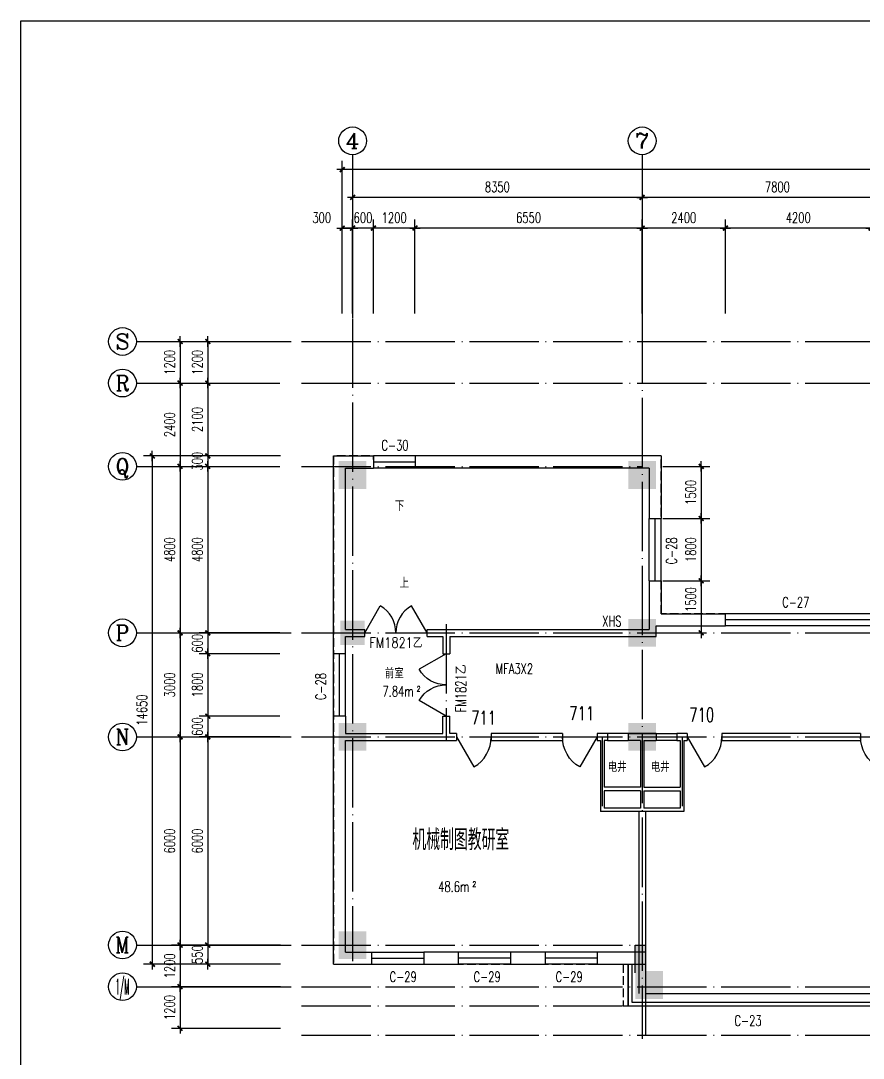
# Model space of a CAD drawing. Extents: x 816818 to 2098601, y 111417 to 390605.
# Drawn here: x 816818 to 841111, y 126687 to 156595 of the extents above; entities that cross this region are included whole.
import ezdxf
from ezdxf.enums import TextEntityAlignment as Align

# ---------------------------------------------------------------- set-up
doc = ezdxf.new("R2010")
doc.units = 0
doc.header["$LTSCALE"] = 1000
doc.header["$MEASUREMENT"] = 0
for name, pattern in [('CONTINOUS', [0]), ('DASH', [0.35, 0.25, -0.1]), ('DOTE', [2.42, 2, -0.2, 0.02, -0.2])]:
    doc.linetypes.add(name, pattern=pattern)
doc.layers.get('0').update_dxf_attribs({"linetype": 'CONTINUOUS'})
doc.layers.get('DEFPOINTS').update_dxf_attribs({"linetype": 'CONTINUOUS'})
for name, color, linetype in [('AXIS', 3, 'CONTINUOUS'), ('AXIS_TEXT', 7, 'CONTINUOUS'), ('COLUMN', 7, 'CONTINUOUS'), ('DOTE', 1, 'DOTE'), ('FILL', 21, 'CONTINUOUS'), ('MCB', 30, 'CONTINUOUS'), ('PUB_TEXT', 7, 'CONTINUOUS'), ('WALL', 255, 'CONTINUOUS'), ('WINDOW', 2, 'CONTINUOUS'), ('WINDOW_TEXT', 7, 'CONTINUOUS'), ('和面积', 6, 'DASH')]:
    doc.layers.add(name, color=color, linetype=linetype)
doc.styles.add('_HZTXT', font='romans.shx', dxfattribs={"width": 0.7, "bigfont": 'z.shx'})
doc.styles.add('COMPLEX', font='COMPLEX')
doc.styles.add('DIM_FONT', font='SIMPLEX.shx', dxfattribs={"width": 0.7})
doc.styles.add('HZ_SIMPLEX', font='SIMPLEX.shx', dxfattribs={"width": 0.8, "bigfont": 'hztxt.shx'})
doc.styles.add('SIMPLEX', font='SIMPLEX.SHX')
doc.styles.add('Z', font='romans', dxfattribs={"width": 0.8, "bigfont": 'z'})
doc.dimstyles.new('AXIS', dxfattribs={"dimtxt": 300, "dimasz": 1, "dimexe": 250, "dimexo": 300, "dimgap": 150, "dimtad": 1, "dimdec": 0, "dimzin": 0, "dimdsep": 46, "dimtxsty": 'DIM_FONT', "dimblk": '_DIMX', "dimcen": 2.5, "dimse1": 1, "dimse2": 1, "dimclrt": 7, "dimadec": 0, "dimazin": 0, "dimtfac": 1, "dimtdec": 0, "dimtix": 1, "dimtmove": 2, "dimatfit": 3, "dimldrblk": '_DIMX', "dimfxl": 1, "dimarcsym": 0})
doc.dimstyles.new('DIMA', dxfattribs={"dimtxt": 300, "dimasz": 1, "dimexe": 250, "dimexo": 300, "dimgap": 150, "dimtad": 1, "dimdec": 0, "dimzin": 0, "dimdsep": 46, "dimtxsty": 'DIM_FONT', "dimblk": '_DIMX', "dimcen": 2.5, "dimse1": 1, "dimclrt": 7, "dimadec": 0, "dimazin": 0, "dimtfac": 1, "dimtdec": 0, "dimtix": 1, "dimtmove": 2, "dimatfit": 3, "dimldrblk": '_DIMX', "dimfxl": 1, "dimarcsym": 0})
doc.dimstyles.new('DIMB', dxfattribs={"dimtxt": 300, "dimasz": 1, "dimexe": 250, "dimexo": 300, "dimgap": 150, "dimtad": 1, "dimdec": 0, "dimzin": 0, "dimdsep": 46, "dimtxsty": 'DIM_FONT', "dimblk": '_DIMX', "dimcen": 2.5, "dimse2": 1, "dimclrt": 7, "dimadec": 0, "dimazin": 0, "dimtfac": 1, "dimtdec": 0, "dimtix": 1, "dimtmove": 2, "dimatfit": 3, "dimldrblk": '_DIMX', "dimfxl": 1, "dimarcsym": 0})
doc.dimstyles.new('DIMN', dxfattribs={"dimtxt": 300, "dimasz": 1, "dimexe": 250, "dimexo": 300, "dimgap": 150, "dimtad": 1, "dimdec": 0, "dimzin": 0, "dimdsep": 46, "dimtxsty": 'DIM_FONT', "dimblk": '_DIMX', "dimcen": 2.5, "dimclrt": 7, "dimadec": 0, "dimazin": 0, "dimtfac": 1, "dimtdec": 0, "dimtix": 1, "dimtmove": 2, "dimatfit": 3, "dimldrblk": '_DIMX', "dimfxl": 1, "dimarcsym": 0})

# ---------------------------------------------------------------- blocks, each defined once
blk = doc.blocks.new('_WBLK')
for p, q in [((-0.5, 0.5), (0.5, 0.5)), ((-0.5, 0), (0.5, 0)), ((-0.5, -0.5), (0.5, -0.5))]:
    blk.add_line(p, q)
at = {"layer": 'WINDOW_TEXT', "style": 'SIMPLEX', "flags": 9}
blk.add_attdef('A', text='', height=1, dxfattribs=at).set_placement((0, 1.5), align=Align.MIDDLE)
blk = doc.blocks.new('_DBLK1')
for p, q in [((-0.5, 0), (-0.25, -0.433)), ((0.5, 0), (0.25, -0.433))]:
    blk.add_line(p, q)
for centre, start, end in [((-0.5, 0), 300, 0), ((0.5, 0), 180, 240)]:
    blk.add_arc(centre, 0.5, start, end)
at = {"layer": 'WINDOW_TEXT', "style": 'SIMPLEX', "flags": 9}
blk.add_attdef('A', text='', height=1, dxfattribs=at).set_placement((0, 1.5), align=Align.MIDDLE)
blk = doc.blocks.new('_DBLK')
blk.add_line((-0.5, 0), (0, -0.866))
blk.add_arc((-0.5, 0), 1, 300, 0)
at = {"layer": 'WINDOW_TEXT', "style": 'SIMPLEX', "flags": 9}
blk.add_attdef('A', text='', height=1, dxfattribs=at).set_placement((0, 1.5), align=Align.MIDDLE)
blk = doc.blocks.new('_AXISO')
blk.add_circle((0, 0), 0.5)
at = {"layer": 'AXIS_TEXT', "style": 'COMPLEX', "width": 1.041667}
blk.add_attdef('A', text='', height=0.56, dxfattribs=at).set_placement((-0.25, -0.28), (0.25, -0.28), align=Align.FIT)
blk = doc.blocks.new('_DIMX')
blk.add_line((-150, 0), (150, 0))
at = {"const_width": 50}
blk.add_lwpolyline([(-70, -70), (70, 70)], dxfattribs=at)
blk = doc.blocks.new('*D305')
at = {"layer": 'AXIS', "color": 0, "lineweight": -2, "transparency": 16777216}
blk.add_line((842535, 151504), (834737, 151504), dxfattribs=at)
at = {"layer": 'DEFPOINTS', "color": 0, "transparency": 16777216}
for p in [(834736, 151504), (834736, 148029), (842536, 148029)]:
    blk.add_point(p, dxfattribs=at)
at = {"layer": 'AXIS', "color": 0, "lineweight": -2, "transparency": 16777216, "rotation": 180}
blk.add_blockref('_DIMX', (834736, 151504), dxfattribs=at)
at = {"layer": 'AXIS', "color": 0, "lineweight": -2, "transparency": 16777216}
blk.add_blockref('_DIMX', (842536, 151504), dxfattribs=at)
at = {"layer": 'AXIS', "color": 7, "transparency": 16777216, "insert": (838636, 151804), "char_height": 300, "attachment_point": 5, "style": 'DIM_FONT'}
blk.add_mtext('7800', dxfattribs=at)
blk = doc.blocks.new('*D306')
at = {"layer": 'AXIS', "color": 0, "lineweight": -2, "transparency": 16777216}
blk.add_line((834735, 151504), (826387, 151504), dxfattribs=at)
at = {"layer": 'DEFPOINTS', "color": 0, "transparency": 16777216}
for p in [(826386, 151504), (826386, 148029), (834736, 148029)]:
    blk.add_point(p, dxfattribs=at)
at = {"layer": 'AXIS', "color": 0, "lineweight": -2, "transparency": 16777216, "rotation": 180}
blk.add_blockref('_DIMX', (826386, 151504), dxfattribs=at)
at = {"layer": 'AXIS', "color": 0, "lineweight": -2, "transparency": 16777216}
blk.add_blockref('_DIMX', (834736, 151504), dxfattribs=at)
at = {"layer": 'AXIS', "color": 7, "transparency": 16777216, "insert": (830561, 151804), "char_height": 300, "attachment_point": 5, "style": 'DIM_FONT'}
blk.add_mtext('8350', dxfattribs=at)
blk = doc.blocks.new('*D307')
at = {"layer": 'AXIS', "color": 0, "lineweight": -2, "transparency": 16777216}
for p, q in [((826086, 148329), (826086, 152554)), ((922586, 148329), (922586, 152554)), ((922585, 152304), (826087, 152304))]:
    blk.add_line(p, q, dxfattribs=at)
at = {"layer": 'DEFPOINTS', "color": 0, "transparency": 16777216}
for p in [(826086, 152304), (826086, 148029), (922586, 148029)]:
    blk.add_point(p, dxfattribs=at)
at = {"layer": 'AXIS', "color": 0, "lineweight": -2, "transparency": 16777216, "rotation": 180}
blk.add_blockref('_DIMX', (826086, 152304), dxfattribs=at)
at = {"layer": 'AXIS', "color": 0, "lineweight": -2, "transparency": 16777216}
blk.add_blockref('_DIMX', (922586, 152304), dxfattribs=at)
at = {"layer": 'AXIS', "color": 7, "transparency": 16777216, "insert": (874336, 152604), "char_height": 300, "attachment_point": 5, "style": 'DIM_FONT'}
blk.add_mtext('96500', dxfattribs=at)
blk = doc.blocks.new('*D320')
at = {"layer": 'AXIS', "color": 0, "lineweight": -2, "transparency": 16777216}
for p, q in [((837136, 148152), (837136, 150868)), ((841336, 148152), (841336, 150868)), ((841335, 150618), (837137, 150618))]:
    blk.add_line(p, q, dxfattribs=at)
at = {"layer": 'DEFPOINTS', "color": 0, "transparency": 16777216}
for p in [(837136, 150618), (837136, 147852), (841336, 147852)]:
    blk.add_point(p, dxfattribs=at)
at = {"layer": 'AXIS', "color": 0, "lineweight": -2, "transparency": 16777216, "rotation": 180}
blk.add_blockref('_DIMX', (837136, 150618), dxfattribs=at)
at = {"layer": 'AXIS', "color": 0, "lineweight": -2, "transparency": 16777216}
blk.add_blockref('_DIMX', (841336, 150618), dxfattribs=at)
at = {"layer": 'AXIS', "color": 7, "transparency": 16777216, "insert": (839236, 150918), "char_height": 300, "attachment_point": 5, "style": 'DIM_FONT'}
blk.add_mtext('4200', dxfattribs=at)
blk = doc.blocks.new('*D321')
at = {"layer": 'AXIS', "color": 0, "lineweight": -2, "transparency": 16777216}
for p, q in [((828186, 148152), (828186, 150868)), ((834736, 148152), (834736, 150868)), ((834735, 150618), (828187, 150618))]:
    blk.add_line(p, q, dxfattribs=at)
at = {"layer": 'DEFPOINTS', "color": 0, "transparency": 16777216}
for p in [(828186, 150618), (828186, 147852), (834736, 147852)]:
    blk.add_point(p, dxfattribs=at)
at = {"layer": 'AXIS', "color": 0, "lineweight": -2, "transparency": 16777216, "rotation": 180}
blk.add_blockref('_DIMX', (828186, 150618), dxfattribs=at)
at = {"layer": 'AXIS', "color": 0, "lineweight": -2, "transparency": 16777216}
blk.add_blockref('_DIMX', (834736, 150618), dxfattribs=at)
at = {"layer": 'AXIS', "color": 7, "transparency": 16777216, "insert": (831461, 150918), "char_height": 300, "attachment_point": 5, "style": 'DIM_FONT'}
blk.add_mtext('6550', dxfattribs=at)
blk = doc.blocks.new('*D322')
at = {"layer": 'AXIS', "color": 0, "lineweight": -2, "transparency": 16777216}
for p, q in [((826986, 148152), (826986, 150868)), ((828186, 148152), (828186, 150868)), ((828185, 150618), (826987, 150618))]:
    blk.add_line(p, q, dxfattribs=at)
at = {"layer": 'DEFPOINTS', "color": 0, "transparency": 16777216}
for p in [(826986, 150618), (826986, 147852), (828186, 147852)]:
    blk.add_point(p, dxfattribs=at)
at = {"layer": 'AXIS', "color": 0, "lineweight": -2, "transparency": 16777216, "rotation": 180}
blk.add_blockref('_DIMX', (826986, 150618), dxfattribs=at)
at = {"layer": 'AXIS', "color": 0, "lineweight": -2, "transparency": 16777216}
blk.add_blockref('_DIMX', (828186, 150618), dxfattribs=at)
at = {"layer": 'AXIS', "color": 7, "transparency": 16777216, "insert": (827586, 150918), "char_height": 300, "attachment_point": 5, "style": 'DIM_FONT'}
blk.add_mtext('1200', dxfattribs=at)
blk = doc.blocks.new('*D323')
at = {"layer": 'AXIS', "color": 0, "lineweight": -2, "transparency": 16777216}
for p, q in [((826086, 148152), (826086, 150868)), ((826386, 148152), (826386, 150868)), ((826085, 150618), (826084, 150618)), ((826386, 150618), (826086, 150618)), ((826387, 150618), (826388, 150618))]:
    blk.add_line(p, q, dxfattribs=at)
at = {"layer": 'DEFPOINTS', "color": 0, "transparency": 16777216}
for p in [(826086, 150618), (826086, 147852), (826386, 147852)]:
    blk.add_point(p, dxfattribs=at)
at = {"layer": 'AXIS', "color": 0, "lineweight": -2, "transparency": 16777216}
blk.add_blockref('_DIMX', (826086, 150618), dxfattribs=at)
at = {"layer": 'AXIS', "color": 0, "lineweight": -2, "transparency": 16777216, "rotation": 180}
blk.add_blockref('_DIMX', (826386, 150618), dxfattribs=at)
at = {"layer": 'AXIS', "color": 7, "transparency": 16777216, "insert": (825497, 150918), "char_height": 300, "attachment_point": 5, "style": 'DIM_FONT'}
blk.add_mtext('300', dxfattribs=at)
blk = doc.blocks.new('*D325')
at = {"layer": 'AXIS', "color": 0, "lineweight": -2, "transparency": 16777216}
for p, q in [((834736, 148152), (834736, 150868)), ((837136, 148152), (837136, 150868)), ((837135, 150618), (834737, 150618))]:
    blk.add_line(p, q, dxfattribs=at)
at = {"layer": 'DEFPOINTS', "color": 0, "transparency": 16777216}
for p in [(834736, 150618), (834736, 147852), (837136, 147852)]:
    blk.add_point(p, dxfattribs=at)
at = {"layer": 'AXIS', "color": 0, "lineweight": -2, "transparency": 16777216, "rotation": 180}
blk.add_blockref('_DIMX', (834736, 150618), dxfattribs=at)
at = {"layer": 'AXIS', "color": 0, "lineweight": -2, "transparency": 16777216}
blk.add_blockref('_DIMX', (837136, 150618), dxfattribs=at)
at = {"layer": 'AXIS', "color": 7, "transparency": 16777216, "insert": (835936, 150918), "char_height": 300, "attachment_point": 5, "style": 'DIM_FONT'}
blk.add_mtext('2400', dxfattribs=at)
blk = doc.blocks.new('*D191')
at = {"layer": 'AXIS', "color": 0, "lineweight": -2, "transparency": 16777216}
for p, q in [((826386, 148152), (826386, 150868)), ((826986, 148152), (826986, 150868)), ((826385, 150618), (826384, 150618)), ((826986, 150618), (826386, 150618)), ((826987, 150618), (826988, 150618))]:
    blk.add_line(p, q, dxfattribs=at)
at = {"layer": 'DEFPOINTS', "color": 0, "transparency": 16777216}
for p in [(826386, 150618), (826386, 147852), (826986, 147852)]:
    blk.add_point(p, dxfattribs=at)
at = {"layer": 'AXIS', "color": 0, "lineweight": -2, "transparency": 16777216}
blk.add_blockref('_DIMX', (826386, 150618), dxfattribs=at)
at = {"layer": 'AXIS', "color": 0, "lineweight": -2, "transparency": 16777216, "rotation": 180}
blk.add_blockref('_DIMX', (826986, 150618), dxfattribs=at)
at = {"layer": 'AXIS', "color": 7, "transparency": 16777216, "insert": (826686, 150918), "char_height": 300, "attachment_point": 5, "style": 'DIM_FONT'}
blk.add_mtext('600', dxfattribs=at)
blk = doc.blocks.new('*D208')
at = {"layer": 'AXIS', "color": 0, "lineweight": -2, "transparency": 16777216}
blk.add_line((821412, 147348), (821412, 146150), dxfattribs=at)
at = {"layer": 'DEFPOINTS', "color": 0, "transparency": 16777216}
for p in [(824612, 147349), (821412, 146149), (824612, 146149)]:
    blk.add_point(p, dxfattribs=at)
at = {"layer": 'AXIS', "color": 0, "lineweight": -2, "transparency": 16777216}
for p, rotation in [((821412, 147349), 90), ((821412, 146149), 270)]:
    blk.add_blockref('_DIMX', p, dxfattribs=dict(at, rotation=rotation))
at = {"layer": 'AXIS', "color": 7, "transparency": 16777216, "insert": (821112, 146749), "char_height": 300, "attachment_point": 5, "rotation": 90, "style": 'DIM_FONT'}
blk.add_mtext('1200', dxfattribs=at)
blk = doc.blocks.new('*D209')
at = {"layer": 'AXIS', "color": 0, "lineweight": -2, "transparency": 16777216}
blk.add_line((821412, 146148), (821412, 143750), dxfattribs=at)
at = {"layer": 'DEFPOINTS', "color": 0, "transparency": 16777216}
for p in [(824612, 146149), (821412, 143749), (824612, 143749)]:
    blk.add_point(p, dxfattribs=at)
at = {"layer": 'AXIS', "color": 0, "lineweight": -2, "transparency": 16777216}
for p, rotation in [((821412, 146149), 90), ((821412, 143749), 270)]:
    blk.add_blockref('_DIMX', p, dxfattribs=dict(at, rotation=rotation))
at = {"layer": 'AXIS', "color": 7, "transparency": 16777216, "insert": (821112, 144949), "char_height": 300, "attachment_point": 5, "rotation": 90, "style": 'DIM_FONT'}
blk.add_mtext('2400', dxfattribs=at)
blk = doc.blocks.new('*D210')
at = {"layer": 'AXIS', "color": 0, "lineweight": -2, "transparency": 16777216}
blk.add_line((821412, 143748), (821412, 138950), dxfattribs=at)
at = {"layer": 'DEFPOINTS', "color": 0, "transparency": 16777216}
for p in [(824612, 143749), (821412, 138949), (824612, 138949)]:
    blk.add_point(p, dxfattribs=at)
at = {"layer": 'AXIS', "color": 0, "lineweight": -2, "transparency": 16777216}
for p, rotation in [((821412, 143749), 90), ((821412, 138949), 270)]:
    blk.add_blockref('_DIMX', p, dxfattribs=dict(at, rotation=rotation))
at = {"layer": 'AXIS', "color": 7, "transparency": 16777216, "insert": (821112, 141349), "char_height": 300, "attachment_point": 5, "rotation": 90, "style": 'DIM_FONT'}
blk.add_mtext('4800', dxfattribs=at)
blk = doc.blocks.new('*D211')
at = {"layer": 'AXIS', "color": 0, "lineweight": -2, "transparency": 16777216}
blk.add_line((821412, 138948), (821412, 135950), dxfattribs=at)
at = {"layer": 'DEFPOINTS', "color": 0, "transparency": 16777216}
for p in [(824612, 138949), (821412, 135949), (824612, 135949)]:
    blk.add_point(p, dxfattribs=at)
at = {"layer": 'AXIS', "color": 0, "lineweight": -2, "transparency": 16777216}
for p, rotation in [((821412, 138949), 90), ((821412, 135949), 270)]:
    blk.add_blockref('_DIMX', p, dxfattribs=dict(at, rotation=rotation))
at = {"layer": 'AXIS', "color": 7, "transparency": 16777216, "insert": (821112, 137449), "char_height": 300, "attachment_point": 5, "rotation": 90, "style": 'DIM_FONT'}
blk.add_mtext('3000', dxfattribs=at)
blk = doc.blocks.new('*D212')
at = {"layer": 'AXIS', "color": 0, "lineweight": -2, "transparency": 16777216}
blk.add_line((821412, 135948), (821412, 129950), dxfattribs=at)
at = {"layer": 'DEFPOINTS', "color": 0, "transparency": 16777216}
for p in [(824612, 135949), (821412, 129949), (824612, 129949)]:
    blk.add_point(p, dxfattribs=at)
at = {"layer": 'AXIS', "color": 0, "lineweight": -2, "transparency": 16777216}
for p, rotation in [((821412, 135949), 90), ((821412, 129949), 270)]:
    blk.add_blockref('_DIMX', p, dxfattribs=dict(at, rotation=rotation))
at = {"layer": 'AXIS', "color": 7, "transparency": 16777216, "insert": (821112, 132949), "char_height": 300, "attachment_point": 5, "rotation": 90, "style": 'DIM_FONT'}
blk.add_mtext('6000', dxfattribs=at)
blk = doc.blocks.new('*D213')
at = {"layer": 'AXIS', "color": 0, "lineweight": -2, "transparency": 16777216}
for p, q in [((824312, 144049), (820362, 144049)), ((820612, 144048), (820612, 129400)), ((824312, 129399), (820362, 129399))]:
    blk.add_line(p, q, dxfattribs=at)
at = {"layer": 'DEFPOINTS', "color": 0, "transparency": 16777216}
for p in [(824612, 144049), (820612, 129399), (824612, 129399)]:
    blk.add_point(p, dxfattribs=at)
at = {"layer": 'AXIS', "color": 0, "lineweight": -2, "transparency": 16777216}
for p, rotation in [((820612, 144049), 90), ((820612, 129399), 270)]:
    blk.add_blockref('_DIMX', p, dxfattribs=dict(at, rotation=rotation))
at = {"layer": 'AXIS', "color": 7, "transparency": 16777216, "insert": (820312, 136724), "char_height": 300, "attachment_point": 5, "rotation": 90, "style": 'DIM_FONT'}
blk.add_mtext('14650', dxfattribs=at)
blk = doc.blocks.new('*D214')
at = {"layer": 'AXIS', "color": 0, "lineweight": -2, "transparency": 16777216}
blk.add_line((822210, 143748), (822210, 138950), dxfattribs=at)
at = {"layer": 'DEFPOINTS', "color": 0, "transparency": 16777216}
for p in [(824587, 143749), (822210, 138949), (824587, 138949)]:
    blk.add_point(p, dxfattribs=at)
at = {"layer": 'AXIS', "color": 0, "lineweight": -2, "transparency": 16777216}
for p, rotation in [((822210, 143749), 90), ((822210, 138949), 270)]:
    blk.add_blockref('_DIMX', p, dxfattribs=dict(at, rotation=rotation))
at = {"layer": 'AXIS', "color": 7, "transparency": 16777216, "insert": (821910, 141349), "char_height": 300, "attachment_point": 5, "rotation": 90, "style": 'DIM_FONT'}
blk.add_mtext('4800', dxfattribs=at)
blk = doc.blocks.new('*D215')
at = {"layer": 'AXIS', "color": 0, "lineweight": -2, "transparency": 16777216}
for p, q in [((824287, 138949), (821960, 138949)), ((822210, 138950), (822210, 138951)), ((822210, 138949), (822210, 138349)), ((824287, 138349), (821960, 138349)), ((822210, 138348), (822210, 138347))]:
    blk.add_line(p, q, dxfattribs=at)
at = {"layer": 'DEFPOINTS', "color": 0, "transparency": 16777216}
for p in [(824587, 138949), (822210, 138349), (824587, 138349)]:
    blk.add_point(p, dxfattribs=at)
at = {"layer": 'AXIS', "color": 0, "lineweight": -2, "transparency": 16777216}
for p, rotation in [((822210, 138949), 270), ((822210, 138349), 90)]:
    blk.add_blockref('_DIMX', p, dxfattribs=dict(at, rotation=rotation))
at = {"layer": 'AXIS', "color": 7, "transparency": 16777216, "insert": (821910, 138649), "char_height": 300, "attachment_point": 5, "rotation": 90, "style": 'DIM_FONT'}
blk.add_mtext('600', dxfattribs=at)
blk = doc.blocks.new('*D216')
at = {"layer": 'AXIS', "color": 0, "lineweight": -2, "transparency": 16777216}
for p, q in [((824287, 138349), (821960, 138349)), ((822210, 138348), (822210, 136550)), ((824287, 136549), (821960, 136549))]:
    blk.add_line(p, q, dxfattribs=at)
at = {"layer": 'DEFPOINTS', "color": 0, "transparency": 16777216}
for p in [(824587, 138349), (822210, 136549), (824587, 136549)]:
    blk.add_point(p, dxfattribs=at)
at = {"layer": 'AXIS', "color": 0, "lineweight": -2, "transparency": 16777216}
for p, rotation in [((822210, 138349), 90), ((822210, 136549), 270)]:
    blk.add_blockref('_DIMX', p, dxfattribs=dict(at, rotation=rotation))
at = {"layer": 'AXIS', "color": 7, "transparency": 16777216, "insert": (821910, 137449), "char_height": 300, "attachment_point": 5, "rotation": 90, "style": 'DIM_FONT'}
blk.add_mtext('1800', dxfattribs=at)
blk = doc.blocks.new('*D217')
at = {"layer": 'AXIS', "color": 0, "lineweight": -2, "transparency": 16777216}
blk.add_line((822210, 147348), (822210, 146150), dxfattribs=at)
at = {"layer": 'DEFPOINTS', "color": 0, "transparency": 16777216}
for p in [(824410, 147349), (822210, 146149), (824410, 146149)]:
    blk.add_point(p, dxfattribs=at)
at = {"layer": 'AXIS', "color": 0, "lineweight": -2, "transparency": 16777216}
for p, rotation in [((822210, 147349), 90), ((822210, 146149), 270)]:
    blk.add_blockref('_DIMX', p, dxfattribs=dict(at, rotation=rotation))
at = {"layer": 'AXIS', "color": 7, "transparency": 16777216, "insert": (821910, 146749), "char_height": 300, "attachment_point": 5, "rotation": 90, "style": 'DIM_FONT'}
blk.add_mtext('1200', dxfattribs=at)
blk = doc.blocks.new('*D218')
at = {"layer": 'AXIS', "color": 0, "lineweight": -2, "transparency": 16777216}
for p, q in [((822210, 146148), (822210, 144050)), ((824110, 144049), (821960, 144049))]:
    blk.add_line(p, q, dxfattribs=at)
at = {"layer": 'DEFPOINTS', "color": 0, "transparency": 16777216}
for p in [(824410, 146149), (822210, 144049), (824410, 144049)]:
    blk.add_point(p, dxfattribs=at)
at = {"layer": 'AXIS', "color": 0, "lineweight": -2, "transparency": 16777216}
for p, rotation in [((822210, 146149), 90), ((822210, 144049), 270)]:
    blk.add_blockref('_DIMX', p, dxfattribs=dict(at, rotation=rotation))
at = {"layer": 'AXIS', "color": 7, "transparency": 16777216, "insert": (821910, 145099), "char_height": 300, "attachment_point": 5, "rotation": 90, "style": 'DIM_FONT'}
blk.add_mtext('2100', dxfattribs=at)
blk = doc.blocks.new('*D219')
at = {"layer": 'AXIS', "color": 0, "lineweight": -2, "transparency": 16777216}
for p, q in [((822210, 135948), (822210, 129950)), ((824287, 129949), (821960, 129949))]:
    blk.add_line(p, q, dxfattribs=at)
at = {"layer": 'DEFPOINTS', "color": 0, "transparency": 16777216}
for p in [(824587, 135949), (822210, 129949), (824587, 129949)]:
    blk.add_point(p, dxfattribs=at)
at = {"layer": 'AXIS', "color": 0, "lineweight": -2, "transparency": 16777216}
for p, rotation in [((822210, 135949), 90), ((822210, 129949), 270)]:
    blk.add_blockref('_DIMX', p, dxfattribs=dict(at, rotation=rotation))
at = {"layer": 'AXIS', "color": 7, "transparency": 16777216, "insert": (821910, 132949), "char_height": 300, "attachment_point": 5, "rotation": 90, "style": 'DIM_FONT'}
blk.add_mtext('6000', dxfattribs=at)
blk = doc.blocks.new('*D220')
at = {"layer": 'AXIS', "color": 0, "lineweight": -2, "transparency": 16777216}
for p, q in [((824287, 129949), (821960, 129949)), ((822210, 129950), (822210, 129951)), ((822210, 129949), (822210, 129399)), ((824287, 129399), (821960, 129399)), ((822210, 129398), (822210, 129397))]:
    blk.add_line(p, q, dxfattribs=at)
at = {"layer": 'DEFPOINTS', "color": 0, "transparency": 16777216}
for p in [(824587, 129949), (822210, 129399), (824587, 129399)]:
    blk.add_point(p, dxfattribs=at)
at = {"layer": 'AXIS', "color": 0, "lineweight": -2, "transparency": 16777216}
for p, rotation in [((822210, 129949), 270), ((822210, 129399), 90)]:
    blk.add_blockref('_DIMX', p, dxfattribs=dict(at, rotation=rotation))
at = {"layer": 'AXIS', "color": 7, "transparency": 16777216, "insert": (821910, 129674), "char_height": 300, "attachment_point": 5, "rotation": 90, "style": 'DIM_FONT'}
blk.add_mtext('550', dxfattribs=at)
blk = doc.blocks.new('*D221')
at = {"layer": 'AXIS', "color": 0, "lineweight": -2, "transparency": 16777216}
for p, q in [((824287, 136549), (821960, 136549)), ((822210, 136550), (822210, 136551)), ((822210, 136549), (822210, 135949)), ((824287, 135949), (821960, 135949)), ((822210, 135948), (822210, 135947))]:
    blk.add_line(p, q, dxfattribs=at)
at = {"layer": 'DEFPOINTS', "color": 0, "transparency": 16777216}
for p in [(824587, 136549), (822210, 135949), (824587, 135949)]:
    blk.add_point(p, dxfattribs=at)
at = {"layer": 'AXIS', "color": 0, "lineweight": -2, "transparency": 16777216}
for p, rotation in [((822210, 136549), 270), ((822210, 135949), 90)]:
    blk.add_blockref('_DIMX', p, dxfattribs=dict(at, rotation=rotation))
at = {"layer": 'AXIS', "color": 7, "transparency": 16777216, "insert": (821910, 136249), "char_height": 300, "attachment_point": 5, "rotation": 90, "style": 'DIM_FONT'}
blk.add_mtext('600', dxfattribs=at)
blk = doc.blocks.new('*D222')
at = {"layer": 'AXIS', "color": 0, "lineweight": -2, "transparency": 16777216}
for p, q in [((824110, 144049), (821960, 144049)), ((822210, 144050), (822210, 144051)), ((822210, 144049), (822210, 143749)), ((822210, 143748), (822210, 143747))]:
    blk.add_line(p, q, dxfattribs=at)
at = {"layer": 'DEFPOINTS', "color": 0, "transparency": 16777216}
for p in [(824410, 144049), (822210, 143749), (824410, 143749)]:
    blk.add_point(p, dxfattribs=at)
at = {"layer": 'AXIS', "color": 0, "lineweight": -2, "transparency": 16777216}
for p, rotation in [((822210, 144049), 270), ((822210, 143749), 90)]:
    blk.add_blockref('_DIMX', p, dxfattribs=dict(at, rotation=rotation))
at = {"layer": 'AXIS', "color": 7, "transparency": 16777216, "insert": (821910, 143899), "char_height": 300, "attachment_point": 5, "rotation": 90, "style": 'DIM_FONT'}
blk.add_mtext('300', dxfattribs=at)
blk = doc.blocks.new('*D223')
at = {"layer": 'AXIS', "color": 0, "lineweight": -2, "transparency": 16777216}
for p, q in [((824312, 129949), (821162, 129949)), ((821412, 129948), (821412, 128750)), ((824312, 128749), (821162, 128749))]:
    blk.add_line(p, q, dxfattribs=at)
at = {"layer": 'DEFPOINTS', "color": 0, "transparency": 16777216}
for p in [(824612, 129949), (821412, 128749), (824612, 128749)]:
    blk.add_point(p, dxfattribs=at)
at = {"layer": 'AXIS', "color": 0, "lineweight": -2, "transparency": 16777216}
for p, rotation in [((821412, 129949), 90), ((821412, 128749), 270)]:
    blk.add_blockref('_DIMX', p, dxfattribs=dict(at, rotation=rotation))
at = {"layer": 'AXIS', "color": 7, "transparency": 16777216, "insert": (821112, 129349), "char_height": 300, "attachment_point": 5, "rotation": 90, "style": 'DIM_FONT'}
blk.add_mtext('1200', dxfattribs=at)
blk = doc.blocks.new('*D224')
at = {"layer": 'AXIS', "color": 0, "lineweight": -2, "transparency": 16777216}
for p, q in [((824312, 128749), (821162, 128749)), ((821412, 128748), (821412, 127550)), ((824312, 127549), (821162, 127549))]:
    blk.add_line(p, q, dxfattribs=at)
at = {"layer": 'DEFPOINTS', "color": 0, "transparency": 16777216}
for p in [(824612, 128749), (821412, 127549), (824612, 127549)]:
    blk.add_point(p, dxfattribs=at)
at = {"layer": 'AXIS', "color": 0, "lineweight": -2, "transparency": 16777216}
for p, rotation in [((821412, 128749), 90), ((821412, 127549), 270)]:
    blk.add_blockref('_DIMX', p, dxfattribs=dict(at, rotation=rotation))
at = {"layer": 'AXIS', "color": 7, "transparency": 16777216, "insert": (821112, 128149), "char_height": 300, "attachment_point": 5, "rotation": 90, "style": 'DIM_FONT'}
blk.add_mtext('1200', dxfattribs=at)
blk = doc.blocks.new('_FZH')
blk.add_solid([(-0.5, -0.5), (0.5, -0.5), (-0.5, 0.5), (0.5, 0.5)])
blk = doc.blocks.new('*D495')
at = {"layer": 'AXIS', "color": 0, "lineweight": -2, "transparency": 16777216}
for p, q in [((835328, 143749), (836687, 143749)), ((836437, 143748), (836437, 142250)), ((835328, 142249), (836687, 142249))]:
    blk.add_line(p, q, dxfattribs=at)
at = {"layer": 'DEFPOINTS', "color": 0, "transparency": 16777216}
for p in [(835028, 143749), (835028, 142249), (836437, 142249)]:
    blk.add_point(p, dxfattribs=at)
at = {"layer": 'AXIS', "color": 0, "lineweight": -2, "transparency": 16777216}
for p, rotation in [((836437, 143749), 90), ((836437, 142249), 270)]:
    blk.add_blockref('_DIMX', p, dxfattribs=dict(at, rotation=rotation))
at = {"layer": 'AXIS', "color": 7, "transparency": 16777216, "insert": (836137, 142999), "char_height": 300, "attachment_point": 5, "rotation": 90, "style": 'DIM_FONT'}
blk.add_mtext('1500', dxfattribs=at)
blk = doc.blocks.new('*D496')
at = {"layer": 'AXIS', "color": 0, "lineweight": -2, "transparency": 16777216}
for p, q in [((835328, 142249), (836687, 142249)), ((836437, 142248), (836437, 140450)), ((835328, 140449), (836687, 140449))]:
    blk.add_line(p, q, dxfattribs=at)
at = {"layer": 'DEFPOINTS', "color": 0, "transparency": 16777216}
for p in [(835028, 142249), (835028, 140449), (836437, 140449)]:
    blk.add_point(p, dxfattribs=at)
at = {"layer": 'AXIS', "color": 0, "lineweight": -2, "transparency": 16777216}
for p, rotation in [((836437, 142249), 90), ((836437, 140449), 270)]:
    blk.add_blockref('_DIMX', p, dxfattribs=dict(at, rotation=rotation))
at = {"layer": 'AXIS', "color": 7, "transparency": 16777216, "insert": (836137, 141349), "char_height": 300, "attachment_point": 5, "rotation": 90, "style": 'DIM_FONT'}
blk.add_mtext('1800', dxfattribs=at)
blk = doc.blocks.new('*D497')
at = {"layer": 'AXIS', "color": 0, "lineweight": -2, "transparency": 16777216}
for p, q in [((835328, 140449), (836687, 140449)), ((836437, 140448), (836437, 138950))]:
    blk.add_line(p, q, dxfattribs=at)
at = {"layer": 'DEFPOINTS', "color": 0, "transparency": 16777216}
for p in [(835028, 140449), (835028, 138949), (836437, 138949)]:
    blk.add_point(p, dxfattribs=at)
at = {"layer": 'AXIS', "color": 0, "lineweight": -2, "transparency": 16777216}
for p, rotation in [((836437, 140449), 90), ((836437, 138949), 270)]:
    blk.add_blockref('_DIMX', p, dxfattribs=dict(at, rotation=rotation))
at = {"layer": 'AXIS', "color": 7, "transparency": 16777216, "insert": (836137, 139909), "char_height": 300, "attachment_point": 5, "rotation": 90, "style": 'DIM_FONT'}
blk.add_mtext('1500', dxfattribs=at)

msp = doc.modelspace()

# ---------------------------------------------------------------- linework, layer by layer
at = {"layer": 'AXIS'}
for p, q in [((826385.9, 152732.8), (826385.9, 148029.3)), ((826386.2, 152732.8), (826386.2, 148029.3)), ((834736.2, 152732.8), (834736.2, 148029.3)), ((820151.5, 147349.3), (824612.4, 147349.3)), ((820151.5, 146149.3), (824286.5, 146149.3)), ((820151.5, 143749.3), (824286.5, 143749.3)), ((820151.5, 138949.3), (824612.4, 138949.3)), ((820151.5, 135949.3), (824612.4, 135949.3)), ((820151.5, 129949.3), (824612.4, 129949.3)), ((820151.5, 128749.3), (824612.4, 128749.3))]:
    msp.add_line(p, q, dxfattribs=at)
at = {"layer": 'DOTE'}
for p, q in [((834736.1, 150562.4), (834736.1, 127244.7)), ((826385.3, 148012.4), (826385.3, 129482.4)), ((824912.9, 147349.3), (925532.9, 147349.3)), ((824912.9, 146149.3), (874336.1, 146149.3)), ((824912.9, 143749.3), (834736.1, 143749.3)), ((829086.1, 139199.3), (829086.1, 135849.3)), ((824912.9, 138949.3), (874336.1, 138949.3)), ((824912.9, 135949.3), (874336.1, 135949.3)), ((833586.1, 135949.3), (833586.1, 133849.3)), ((835886.1, 135949.3), (835886.1, 133849.3)), ((824912.9, 129949.3), (834736.1, 129949.3)), ((824912.9, 128749.3), (874849.3, 128749.3)), ((824912.9, 128199.3), (874849.3, 128199.3)), ((824912.9, 127349.3), (850936.2, 127349.3))]:
    msp.add_line(p, q, dxfattribs=at)
at = {"layer": 'FILL'}
msp.add_solid([(834536.1, 129149.3), (834836.1, 129149.3), (834535.9, 129949.3), (834835.9, 129949.3)], dxfattribs=at)
at = {"layer": 'MCB'}
msp.add_lwpolyline([(816818, 156595.1), (933587.8, 156595.1), (933587.8, 111417.1), (816818, 111417.1)], close=True, dxfattribs=at)
at = {"layer": 'WALL'}
for p, q in [((825836.1, 138349.3), (825836.1, 144049.3)), ((825836.1, 144049.3), (826986.4, 144049.3)), ((826985.9, 143949.3), (826985.9, 144049.3)), ((826986.4, 144049.3), (826986.4, 143699.3)), ((828186.4, 144049.3), (828186.4, 143699.3)), ((835286.1, 144049.3), (828186.4, 144049.3)), ((835286.1, 144049.3), (835286.1, 142249.3)), ((826186.1, 139049.3), (826186.1, 143699.3)), ((826186.1, 143699.3), (826986.4, 143699.3)), ((834936.1, 143699.3), (828186.4, 143699.3)), ((834936.1, 143699.3), (834936.1, 142249.3)), ((834936.1, 142249.3), (835286.1, 142249.3)), ((834936.1, 140449.3), (834936.1, 139049.3)), ((834936.1, 140449.3), (835286.1, 140449.3)), ((835286.1, 140449.3), (835286.1, 139499.3)), ((835286.1, 139499.3), (837136.2, 139499.3)), ((837136.2, 139149.3), (837136.2, 139499.3)), ((835136.1, 139149.3), (837136.2, 139149.3)), ((835136.1, 138849.3), (835136.1, 139149.3)), ((826186.1, 139049.3), (826735.1, 139049.3)), ((826186.1, 138349.3), (826186.1, 138849.3)), ((826186.1, 138849.3), (826735.1, 138849.3)), ((826735.1, 138849.3), (826735.1, 139049.3)), ((828535.1, 139049.3), (834936.1, 139049.3)), ((828535.1, 138849.3), (828535.1, 139049.3)), ((828535.1, 138849.3), (828986.1, 138849.3)), ((828986.1, 138849.3), (828986.1, 138349.3)), ((829186.1, 138849.3), (835136.1, 138849.3)), ((829186.1, 138849.3), (829186.1, 138349.3)), ((826186.1, 138349.3), (825836.1, 138349.3)), ((828986.1, 138349.3), (829186.1, 138349.3)), ((826186.1, 136549.3), (825836.1, 136549.3)), ((825836.1, 129399.3), (825836.1, 136549.3)), ((826186.1, 136549.3), (826186.1, 136049.3)), ((828986.1, 136549.3), (829186.1, 136549.3)), ((828986.1, 136049.3), (828986.1, 136549.3)), ((829186.1, 136049.3), (829186.1, 136549.3)), ((826186.1, 136049.3), (828986.1, 136049.3)), ((826186.1, 129749.3), (826186.1, 135849.3)), ((826186.1, 135849.3), (829386.1, 135849.3)), ((829386.1, 136049.3), (829186.1, 136049.3)), ((829386.1, 136049.3), (829386.1, 135849.3)), ((832436.1, 136049.3), (830386.1, 136049.3)), ((830386.1, 136049.3), (830386.1, 135849.3)), ((830386.1, 135849.3), (832436.1, 135849.3)), ((832436.1, 136049.3), (832436.1, 135849.3)), ((833436.1, 136049.3), (833436.1, 135849.3)), ((833736.1, 136049.3), (833436.1, 136049.3)), ((833436.1, 135849.3), (833536.1, 135849.3)), ((833736.1, 135849.3), (833636.1, 135849.3)), ((834336.1, 136049.3), (835136.1, 136049.3)), ((835136.1, 136049.3), (834336.1, 136049.3)), ((834686.1, 135849.3), (834336.1, 135849.3)), ((834686.1, 135849.3), (834686.1, 134499.3)), ((834786.1, 135849.3), (835136.1, 135849.3)), ((834786.1, 135849.3), (834786.1, 134499.3)), ((836036.1, 136049.3), (835736.1, 136049.3)), ((835736.1, 135849.3), (835836.1, 135849.3)), ((835936.1, 135849.3), (836036.1, 135849.3)), ((836036.1, 136049.3), (836036.1, 135849.3)), ((841036.1, 136049.3), (837036.1, 136049.3)), ((837036.1, 136049.3), (837036.1, 135849.3)), ((837036.1, 135849.3), (841036.1, 135849.3)), ((841036.1, 136049.3), (841036.1, 135849.3)), ((834686.1, 134499.3), (833636.1, 134499.3)), ((834686.1, 134399.3), (833636.1, 134399.3)), ((834686.1, 134399.3), (834686.1, 133899.3)), ((834786.1, 134499.3), (835836.1, 134499.3)), ((834786.1, 134399.3), (835836.1, 134399.3)), ((834786.1, 134399.3), (834786.1, 133899.3)), ((835936.1, 133799.3), (833536.1, 133799.3)), ((834686.1, 133899.3), (833636.1, 133899.3)), ((834636.1, 133799.3), (834636.1, 128549.3)), ((835836.1, 133899.3), (834786.1, 133899.3)), ((834836.1, 133799.3), (834836.1, 127349.3)), ((834536.1, 129149.3), (834535.9, 129949.3)), ((834535.9, 129949.3), (834835.9, 129949.3)), ((834835.9, 129949.3), (834835.9, 129149.3)), ((826186.1, 129749.3), (826936.1, 129749.3)), ((826936.1, 129749.3), (826936.1, 129399.3)), ((828436.1, 129749.3), (828436.1, 129399.3)), ((829436.1, 129749.3), (828436.1, 129749.3)), ((829436.1, 129399.3), (829436.1, 129749.3)), ((830936.1, 129749.3), (830936.1, 129399.3)), ((831936.1, 129749.3), (830936.1, 129749.3)), ((831936.1, 129749.3), (831936.1, 129399.3)), ((833436.1, 129749.3), (833436.1, 129399.3)), ((834836.1, 129749.3), (833436.1, 129749.3)), ((825836.1, 129399.3), (826936.1, 129399.3)), ((828436.1, 129399.3), (829436.1, 129399.3)), ((830936.1, 129399.3), (831936.1, 129399.3)), ((833436.1, 129399.3), (834836.1, 129399.3))]:
    msp.add_line(p, q, dxfattribs=at)
at = {"layer": 'WALL', "linetype": 'CONTINOUS'}
for p, q in [((833536.1, 135849.3), (833536.1, 133799.3)), ((833636.1, 135849.3), (833636.1, 134499.3)), ((833736.1, 136049.3), (833736.1, 135849.3)), ((834336.1, 136049.3), (834336.1, 135849.3)), ((835136.1, 136049.3), (835136.1, 135849.3)), ((835736.1, 136049.3), (835736.1, 135849.3)), ((835836.1, 135849.3), (835836.1, 134499.3)), ((835936.1, 135849.3), (835936.1, 133799.3)), ((833636.1, 134399.3), (833636.1, 133899.3)), ((835836.1, 134399.3), (835836.1, 133899.3))]:
    msp.add_line(p, q, dxfattribs=at)
at = {"layer": 'WINDOW', "linetype": 'CONTINOUS'}
for p, q in [((834336.1, 136049.3), (833736.1, 136049.3)), ((833736.1, 135849.3), (834336.1, 135849.3)), ((835136.1, 136049.3), (835736.1, 136049.3)), ((835736.1, 135849.3), (835136.1, 135849.3))]:
    msp.add_line(p, q, dxfattribs=at)
at = {"layer": 'WINDOW'}
for p, q in [((834836.1, 129749.3), (834836.1, 128549.3)), ((834335.9, 129399.3), (834335.9, 128199.3)), ((834335.9, 128199.3), (834335.9, 129399.3)), ((834435.9, 129399.3), (834435.9, 128299.3)), ((834836.1, 128549.3), (841936.2, 128549.3)), ((834335.9, 128199.3), (841936.1, 128199.3)), ((834435.9, 128299.3), (841936.1, 128299.3))]:
    msp.add_line(p, q, dxfattribs=at)
at = {"layer": '和面积'}
msp.add_lwpolyline([(894036.1, 146449.3), (854636.1, 146449.3), (854636.1, 147649.3), (849785.9, 147649.3), (849785.9, 139499.3), (835286.1, 139499.3), (835286.1, 144049.3), (825836.1, 144049.3), (825836.1, 129399.3), (834186.1, 129399.3), (834186.1, 128199.3), (841936.1, 128199.3), (841935.9, 126949.3), (845536.1, 126949.3), (845536.1, 126699.3), (847336.1, 126699.3), (847336.1, 126949.3), (850936.2, 126949.3), (850936.1, 128199.3), (871036.1, 128199.3), (871036.1, 126799.3), (877636.1, 126799.3), (877636.1, 128199.3), (897736.1, 128199.3)], dxfattribs=at)

# ---------------------------------------------------------------- block references
at = {"layer": 'AXIS'}
ref = msp.add_blockref('_AXISO', (826385.9, 153132.8), dxfattribs=dict(at, xscale=800, yscale=800, zscale=800))
ref.add_attrib('A', '4', dxfattribs={"layer": 'AXIS_TEXT', "height": 448, "style": 'COMPLEX', "width": 1.171875}).set_placement((826185.9, 152908.8), (826585.9, 152908.8), align=Align.FIT)
ref = msp.add_blockref('_AXISO', (834736.2, 153132.8), dxfattribs=dict(at, xscale=800, yscale=800, zscale=800))
ref.add_attrib('A', '7', dxfattribs={"layer": 'AXIS_TEXT', "height": 448, "style": 'COMPLEX', "width": 1.339286}).set_placement((834536.2, 152908.8), (834936.2, 152908.8), align=Align.FIT)
ref = msp.add_blockref('_AXISO', (819751.5, 147349.3), dxfattribs=dict(at, xscale=800, yscale=800, zscale=800))
ref.add_attrib('A', 'S', dxfattribs={"layer": 'AXIS_TEXT', "height": 448, "style": 'COMPLEX', "width": 1.339286}).set_placement((819551.5, 147125.3), (819951.5, 147125.3), align=Align.FIT)
at = {"layer": 'AXIS', "xscale": 800, "yscale": 800, "zscale": 800}
msp.add_blockref('_AXISO', (819751.5, 146149.3), dxfattribs=at).add_auto_attribs({'A': 'R'})
at = {"layer": 'AXIS'}
ref = msp.add_blockref('_AXISO', (819751.5, 143749.3), dxfattribs=dict(at, xscale=800, yscale=800, zscale=800))
ref.add_attrib('A', 'Q', dxfattribs={"layer": 'AXIS_TEXT', "height": 448, "style": 'COMPLEX', "width": 1.171875}).set_placement((819551.5, 143525.3), (819951.5, 143525.3), align=Align.FIT)
ref = msp.add_blockref('_AXISO', (819751.5, 138949.3), dxfattribs=dict(at, xscale=800, yscale=800, zscale=800))
ref.add_attrib('A', 'P', dxfattribs={"layer": 'AXIS_TEXT', "height": 448, "style": 'COMPLEX', "width": 1.102941}).set_placement((819551.5, 138725.3), (819951.5, 138725.3), align=Align.FIT)
ref = msp.add_blockref('_AXISO', (819751.5, 135949.3), dxfattribs=dict(at, xscale=800, yscale=800, zscale=800))
ref.add_attrib('A', 'N', dxfattribs={"layer": 'AXIS_TEXT', "height": 448, "style": 'COMPLEX', "width": 0.986842}).set_placement((819551.5, 135725.3), (819951.5, 135725.3), align=Align.FIT)
ref = msp.add_blockref('_AXISO', (819751.5, 129949.3), dxfattribs=dict(at, xscale=800, yscale=800, zscale=800))
ref.add_attrib('A', 'M', dxfattribs={"layer": 'AXIS_TEXT', "height": 448, "style": 'COMPLEX', "width": 0.892857}).set_placement((819551.5, 129725.3), (819951.5, 129725.3), align=Align.FIT)
ref = msp.add_blockref('_AXISO', (819751.5, 128749.3), dxfattribs=dict(at, xscale=800, yscale=800, zscale=800))
ref.add_attrib('A', '1/M', dxfattribs={"layer": 'AXIS_TEXT', "height": 448, "style": 'COMPLEX', "width": 0.323276}).set_placement((819551.5, 128525.3), (819951.5, 128525.3), align=Align.FIT)
at = {"layer": 'COLUMN'}
for p, xscale, yscale, zscale in [((826386.1, 143499.3), 800, 800, 600), ((834736.1, 143499.3), 800, 800, 600), ((826386.1, 138949.3), 700, 700, 600), ((834736.1, 138949.3), 800, 800, 800), ((826386.1, 135949.3), 800, 800, 600), ((834736.1, 135949.3), 800, 800, 600), ((826386.1, 129949.3), 800, 800, 600), ((834936.1, 128799.3), 800, 800, 600)]:
    msp.add_blockref('_FZH', p, dxfattribs=dict(at, xscale=xscale, yscale=yscale, zscale=zscale))
at = {"layer": 'WINDOW'}
for name, p, xscale, yscale, zscale in [('_WBLK', (827586.4, 143874.3), -1200, 350, 1200), ('_DBLK', (829886.1, 135949.3), 1000, 1000, 1000), ('_DBLK', (832936.1, 135949.3), -1000, 1000, 1000), ('_DBLK', (836536.1, 135949.3), 1000, 1000, 1000), ('_DBLK', (841536.1, 135949.3), -1000, 1000, 1000), ('_WBLK', (827686.1, 129574.3), 1500, 349.9999999997744, 1500)]:
    msp.add_blockref(name, p, dxfattribs=dict(at, xscale=xscale, yscale=yscale, zscale=zscale))
for p, xscale, yscale, zscale, rotation in [((835111.1, 141349.3), 1800, 350, 1800, 90), ((839236.2, 139324.3), 4200, 350, 4200, 180), ((826011.1, 137449.3), 1800, 350, 1800, 90), ((830186.1, 129574.3), 1500, 349.9999999997672, 1500, 180), ((832686.1, 129574.3), 1500, 349.9999999997672, 1500, 180)]:
    msp.add_blockref('_WBLK', p, dxfattribs=dict(at, xscale=xscale, yscale=yscale, zscale=zscale, rotation=rotation))
ref = msp.add_blockref('_DBLK1', (827635.1, 138949.3), dxfattribs=dict(at, xscale=1800, yscale=1800, zscale=1800, rotation=180))
ref.add_attrib('A', 'FM1821乙', dxfattribs={"layer": 'WINDOW_TEXT', "height": 300, "style": 'HZ_SIMPLEX', "width": 0.8, "flags": 8}).set_placement((827635.1, 138667.9), align=Align.MIDDLE)
ref = msp.add_blockref('_DBLK1', (829086.1, 137449.3), dxfattribs=dict(at, xscale=1800, yscale=-1800, zscale=1800, rotation=90))
ref.add_attrib('A', 'FM1821乙', dxfattribs={"layer": 'WINDOW_TEXT', "height": 300, "rotation": 90, "style": 'HZ_SIMPLEX', "width": 0.7, "flags": 8}).set_placement((829505.4, 137350.7), align=Align.MIDDLE)

# ---------------------------------------------------------------- texts
at = {"layer": 'MCB', "style": 'Z', "width": 0.7}
for s, p in [('C-30', (827217.7, 144207.2)), ('C-27', (838775, 139681.2)), ('C-29', (827453.6, 128885.8)), ('C-29', (829873.9, 128885.8)), ('C-29', (832239.3, 128885.8)), ('C-23', (837396.5, 127618.9))]:
    msp.add_text(s, height=300, dxfattribs=at).set_placement(p)
for p in [(835732.3, 140918.6), (825617.4, 137009.1)]:
    msp.add_text('C-28', height=300, rotation=90, dxfattribs=at).set_placement(p)
at = {"layer": 'MCB', "attachment_point": 1, "style": 'DIM_FONT'}
for s, insert, char_height, width in [('{\\C0;711}', (829803.3, 136704.8), 400, 699.585), ('{\\C0;711}', (832632.7, 136828.2), 400, 699.585), ('{\\C0;710}', (836092.5, 136787.1), 400, 699.585), ('{\\Fromans,z|c134;\\C7;机械制图教研室}', (828110.6, 133285.1), 600, 3017.609)]:
    msp.add_mtext(s, dxfattribs=dict(at, insert=insert, char_height=char_height, width=width))
at = {"layer": 'PUB_TEXT', "width": 0.7}
for s, height, style, p in [('下', 300, '_HZTXT', (827605.5, 142462.1)), ('上', 300, '_HZTXT', (827740.3, 140241.1)), ('XHS', 300, '_HZTXT', (833583.5, 139136.8)), ('前室', 300, '_HZTXT', (827315.9, 137637.1)), ('MFA3X2', 300, '_HZTXT', (830512.8, 137764.9)), (' 2', 150, 'DIM_FONT', (828147.6, 137263.8)), ('电井', 300, '_HZTXT', (833742.4, 134938)), ('电井', 300, '_HZTXT', (834983.8, 134938)), (' 2', 150, 'DIM_FONT', (829753.9, 131632.8))]:
    msp.add_text(s, height=height, dxfattribs=dict(at, style=style)).set_placement(p)
at = {"layer": 'PUB_TEXT', "style": 'DIM_FONT', "width": 0.7}
for s, p in [('7.84m', (828147.6, 137263.8)), ('48.6m', (829753.9, 131632.8))]:
    msp.add_text(s, height=300, dxfattribs=at).set_placement(p, align=Align.MIDDLE_RIGHT)

# ---------------------------------------------------------------- dimensions: what is measured, and where the dimension line sits
at = {"layer": 'AXIS'}
for p1, p2, distance, dimstyle, picture, middle in [((922586.1, 148029.3), (826086.1, 148029.3), -4274.4, 'DIMN', '*D307', (874336.1, 152603.7)), ((826985.9, 147852.1), (826385.9, 147852.1), -2765.6, 'DIMN', '*D191', (826685.9, 150917.6)), ((828186.2, 147852.1), (826986.2, 147852.1), -2765.6, 'DIMN', '*D322', (827586.2, 150917.6)), ((834736.2, 147852.1), (828186.2, 147852.1), -2765.6, 'DIMN', '*D321', (831461.2, 150917.6)), ((837136.2, 147852.1), (834736.2, 147852.1), -2765.6, 'DIMN', '*D325', (835936.2, 150917.6)), ((841336.2, 147852.1), (837136.2, 147852.1), -2765.6, 'DIMN', '*D320', (839236.2, 150917.6)), ((824612.4, 147349.3), (824612.4, 146149.3), -3200.7, 'AXIS', '*D208', (821111.7, 146749.3)), ((824410, 147349.3), (824410, 146149.3), -2200, 'AXIS', '*D217', (821910, 146749.3)), ((824612.4, 144049.3), (824612.4, 129399.3), -4000.7, 'DIMN', '*D213', (820311.7, 136724.3)), ((824586.5, 143749.3), (824586.5, 138949.3), -2376.6, 'AXIS', '*D214', (821910, 141349.3)), ((835027.6, 143749.3), (835027.6, 142249.3), 1409.9, 'DIMN', '*D495', (836137.5, 142999.3)), ((835027.6, 142249.3), (835027.6, 140449.3), 1409.9, 'DIMN', '*D496', (836137.5, 141349.3)), ((824586.5, 138949.3), (824586.5, 138349.3), -2376.6, 'DIMN', '*D215', (821910, 138649.3)), ((824586.5, 138349.3), (824586.5, 136549.3), -2376.6, 'DIMN', '*D216', (821910, 137449.3)), ((824586.5, 136549.3), (824586.5, 135949.3), -2376.6, 'DIMN', '*D221', (821910, 136249.3)), ((824586.5, 135949.3), (824586.5, 129949.3), -2376.6, 'DIMA', '*D219', (821910, 132949.3)), ((824586.5, 129949.3), (824586.5, 129399.3), -2376.6, 'DIMN', '*D220', (821910, 129674.3))]:
    dim = msp.add_aligned_dim(p1=p1, p2=p2, distance=distance, dimstyle=dimstyle, dxfattribs=at)
    dim.commit()
    dim.dimension.update_dxf_attribs({"geometry": picture, "text_midpoint": middle})
for base, p1, p2, picture, middle in [((826386.2, 151503.7), (834736.2, 148029.3), (826386.2, 148029.3), '*D306', (830561.2, 151803.7)), ((834736.2, 151503.7), (842536.2, 148029.3), (834736.2, 148029.3), '*D305', (838636.2, 151803.7))]:
    dim = msp.add_linear_dim(base=base, p1=p1, p2=p2, dimstyle='AXIS', dxfattribs=at)
    dim.commit()
    dim.dimension.update_dxf_attribs({"geometry": picture, "text_midpoint": middle})
for base, p1, p2, angle, dimstyle, picture, middle in [((826086.1, 150617.6), (826385.9, 147852.1), (826086.1, 147852.1), 180, 'DIMN', '*D323', (825496.5, 150917.6)), ((836437.5, 138949.3), (835027.6, 140449.3), (835027.6, 138949.3), 270, 'DIMB', '*D497', (836137.5, 139909.4))]:
    dim = msp.add_linear_dim(base=base, p1=p1, p2=p2, angle=angle, dimstyle=dimstyle, dxfattribs=at)
    dim.commit()
    dim.dimension.update_dxf_attribs({"geometry": picture, "text_midpoint": middle, "dimtype": 161})
for base, p1, p2, dimstyle, picture, middle in [((821411.7, 143749.3), (824612.4, 146149.3), (824612.4, 143749.3), 'AXIS', '*D209', (821111.7, 144949.3)), ((822210, 144049.3), (824410, 146149.3), (824410, 144049.3), 'DIMA', '*D218', (821910, 145099.3)), ((822210, 143749.3), (824410, 144049.3), (824410, 143749.3), 'DIMB', '*D222', (821910, 143899.3)), ((821411.7, 138949.3), (824612.4, 143749.3), (824612.4, 138949.3), 'AXIS', '*D210', (821111.7, 141349.3)), ((821411.7, 135949.3), (824612.4, 138949.3), (824612.4, 135949.3), 'AXIS', '*D211', (821111.7, 137449.3)), ((821411.7, 129949.3), (824612.4, 135949.3), (824612.4, 129949.3), 'AXIS', '*D212', (821111.7, 132949.3)), ((821411.7, 128749.3), (824612.4, 129949.3), (824612.4, 128749.3), 'DIMN', '*D223', (821111.7, 129349.3)), ((821411.7, 127549.3), (824612.4, 128749.3), (824612.4, 127549.3), 'DIMN', '*D224', (821111.7, 128149.3))]:
    dim = msp.add_linear_dim(base=base, p1=p1, p2=p2, angle=90, dimstyle=dimstyle, dxfattribs=at)
    dim.commit()
    dim.dimension.update_dxf_attribs({"geometry": picture, "text_midpoint": middle})

doc.saveas('drawing.dxf')
